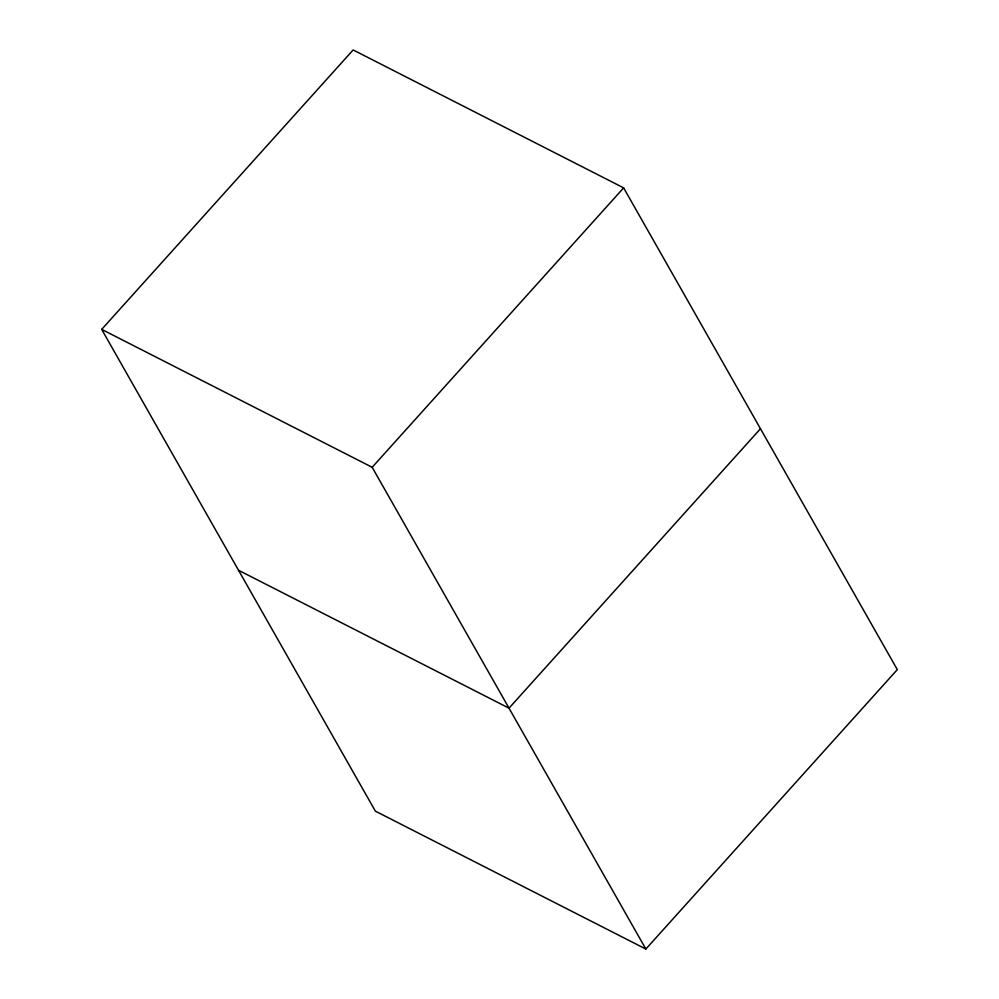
<?xml version="1.0" encoding="UTF-8"?>
<svg xmlns="http://www.w3.org/2000/svg" width="999" height="999" viewBox="0 0 999 999"><rect width="100%" height="100%" fill="white"/><g stroke="black" fill="none" stroke-linecap="round" stroke-linejoin="round"><path stroke-width="1.5" d="M101.686 329.383L353.147 49.95L623.638 187.862L897.314 669.617L645.854 949.05L375.362 811.138L101.686 329.383L372.177 467.282L645.854 949.05M372.177 467.282L623.638 187.862M760.476 428.733L509.015 708.166L238.524 570.267"/></g></svg>
